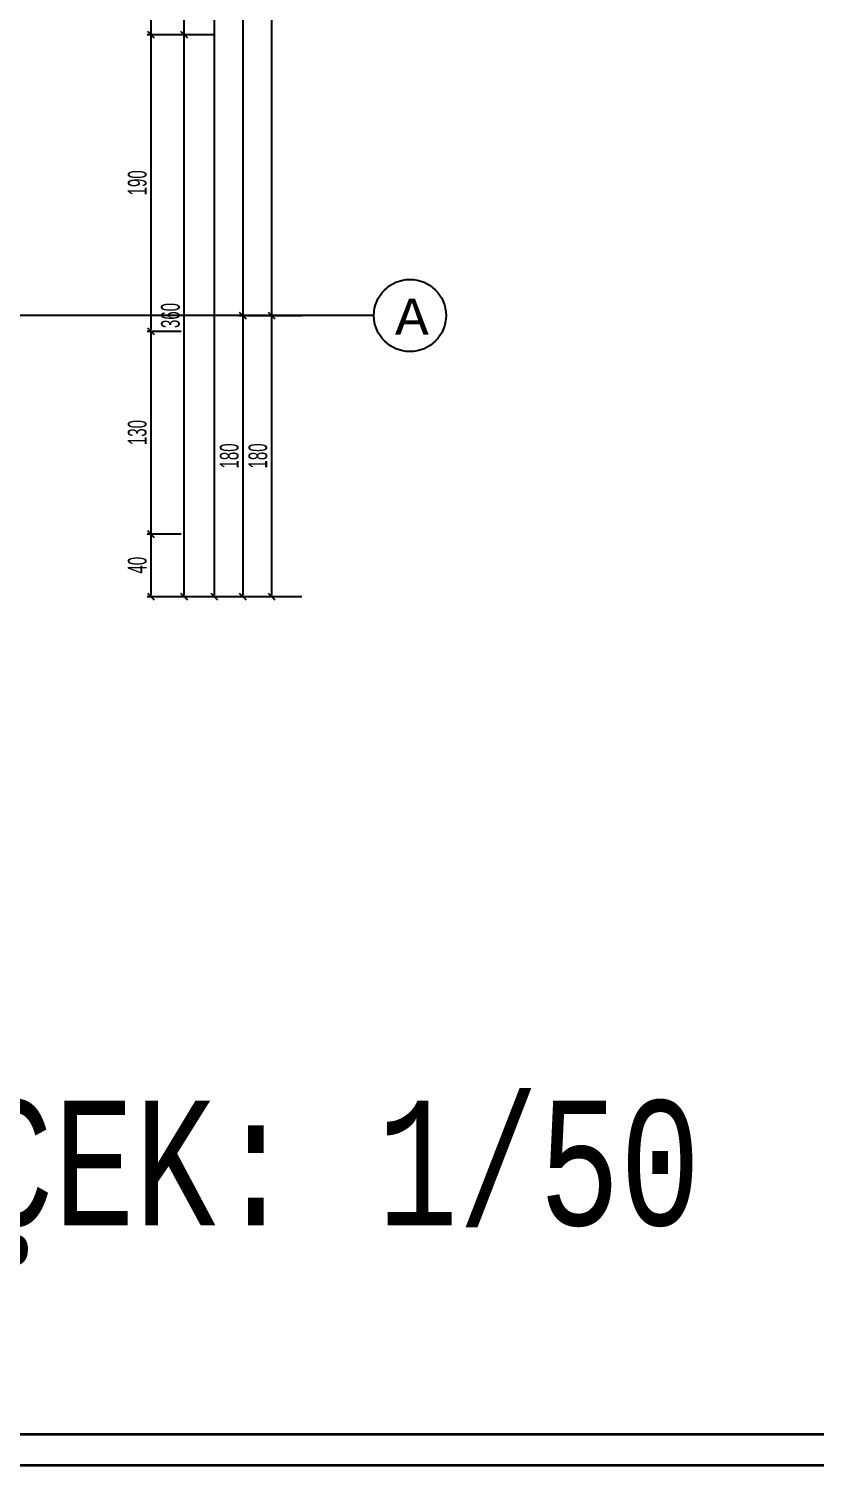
# Model space of a CAD drawing. Header units: inches. Extents: x -7543 to -822, y 102837 to 190349.
# Drawn here: x -829.7648 to -829.664, y 102836.6651 to 102836.8492 of the extents above; entities that cross this region are included whole.
import ezdxf

# ---------------------------------------------------------------- set-up
doc = ezdxf.new("R2010")
doc.units = ezdxf.units.IN
doc.header["$MEASUREMENT"] = 0
doc.linetypes.add('DASHDOTX2', pattern=[2, 1, -0.5, 0, -0.5])
for name, color, linetype, lineweight in [('AKS', 1, 'Continuous', 25), ('ICOL', 55, 'Continuous', 25), ('YAZI', 7, 'Continuous', 25)]:
    doc.layers.add(name, color=color, linetype=linetype, lineweight=lineweight)
doc.layers.add('DUVAR', color=7, linetype='Continuous', lineweight=35, true_color=0xfc4642)
doc.styles.add('ISIM', font='monos.ttf', dxfattribs={"width": 1.1, "height": 200})
doc.styles.add('OLCU', font='tromand.shx', dxfattribs={"width": 0.6, "height": 12})

# ---------------------------------------------------------------- blocks, each defined once
blk = doc.blocks.new('E')
at = {"layer": 'ICOL'}
for p, q in [((0, -3), (0, 25)), ((-2.8, -2.8), (2.8, 2.8))]:
    blk.add_line(p, q, dxfattribs=at)
blk = doc.blocks.new('D')
at = {"layer": 'ICOL'}
for p, q in [((2.8, 2.8), (-2.8, -2.8)), ((0, 3), (0, -25))]:
    blk.add_line(p, q, dxfattribs=at)

msp = doc.modelspace()

# ---------------------------------------------------------------- linework, layer by layer
at = {"layer": 'AKS', "linetype": 'DASHDOTX2', "ltscale": 10}
msp.add_line((-829.72053, 102836.81243), (-830.09114, 102836.81243), dxfattribs=at)
at = {"layer": 'AKS', "color": 0}
msp.add_circle((-829.71591, 102836.81243), 0.00462, dxfattribs=at)
at = {"layer": 'DUVAR'}
for p, q in [((-837.60107, 102836.66908), (-821.99356, 102836.66908)), ((-837.60507, 102836.66508), (-821.98956, 102836.66508))]:
    msp.add_line(p, q, dxfattribs=at)
at = {"layer": 'ICOL'}
for p, q in [((-829.74101, 102837.19427), (-829.74101, 102836.77659)), ((-829.73366, 102837.15827), (-829.73366, 102836.81259)), ((-829.74487, 102836.96627), (-829.74487, 102836.84859)), ((-829.73734, 102836.95727), (-829.73734, 102836.81259)), ((-829.74912, 102836.90227), (-829.74912, 102836.84859)), ((-829.74912, 102836.84827), (-829.74912, 102836.81059)), ((-829.74487, 102836.84827), (-829.74487, 102836.77659)), ((-829.73734, 102836.81227), (-829.73734, 102836.77659)), ((-829.73366, 102836.81227), (-829.73366, 102836.77659)), ((-829.74912, 102836.81027), (-829.74912, 102836.78459)), ((-829.74912, 102836.78427), (-829.74912, 102836.77659))]:
    msp.add_line(p, q, dxfattribs=at)

# ---------------------------------------------------------------- block references
at = {"layer": 'ICOL', "xscale": 0.000155999994603917, "yscale": 0.000155999994603917, "zscale": 0.000155999994603917}
for name, p, rotation in [('D', (-829.74912, 102836.84843), 90), ('E', (-829.74912, 102836.84843), 270), ('D', (-829.74487, 102836.84843), 90), ('E', (-829.74487, 102836.84843), 270), ('D', (-829.73734, 102836.81243), 90), ('E', (-829.73734, 102836.81243), 270), ('E', (-829.73366, 102836.81243), 270), ('D', (-829.73366, 102836.81243), 90), ('D', (-829.74912, 102836.81043), 90), ('E', (-829.74912, 102836.81043), 270), ('D', (-829.74912, 102836.78443), 90), ('E', (-829.74912, 102836.78443), 270), ('E', (-829.74912, 102836.77643), 270), ('E', (-829.74487, 102836.77643), 270), ('E', (-829.74101, 102836.77643), 270), ('E', (-829.73734, 102836.77643), 270), ('E', (-829.73366, 102836.77643), 270)]:
    msp.add_blockref(name, p, dxfattribs=dict(at, rotation=rotation))

# ---------------------------------------------------------------- texts
at = {"layer": 'AKS', "style": 'ISIM', "width": 1.1}
msp.add_text('A', height=0.00462, dxfattribs=at).set_placement((-829.71782, 102836.80998))
at = {"layer": 'ICOL', "char_height": 0.0024, "attachment_point": 5, "rotation": 90, "style": 'OLCU'}
for s, insert in [('\\A1;190', (-829.75085, 102836.82943)), ('\\A1;360', (-829.7466, 102836.81243)), ('\\A1;130', (-829.75085, 102836.79743)), ('\\A1;180', (-829.73906, 102836.79443)), ('\\A1;180', (-829.73539, 102836.79443)), ('\\A1;40', (-829.75085, 102836.78043))]:
    msp.add_mtext(s, dxfattribs=dict(at, insert=insert))
at = {"layer": 'YAZI', "style": 'ISIM', "width": 0.764322}
msp.add_text('B-BLOK NORMAL KAT PLANI ÖLÇEK: 1/50', height=0.016, dxfattribs=at).set_placement((-830.04131, 102836.69583, -0.002))

doc.saveas('drawing.dxf')
